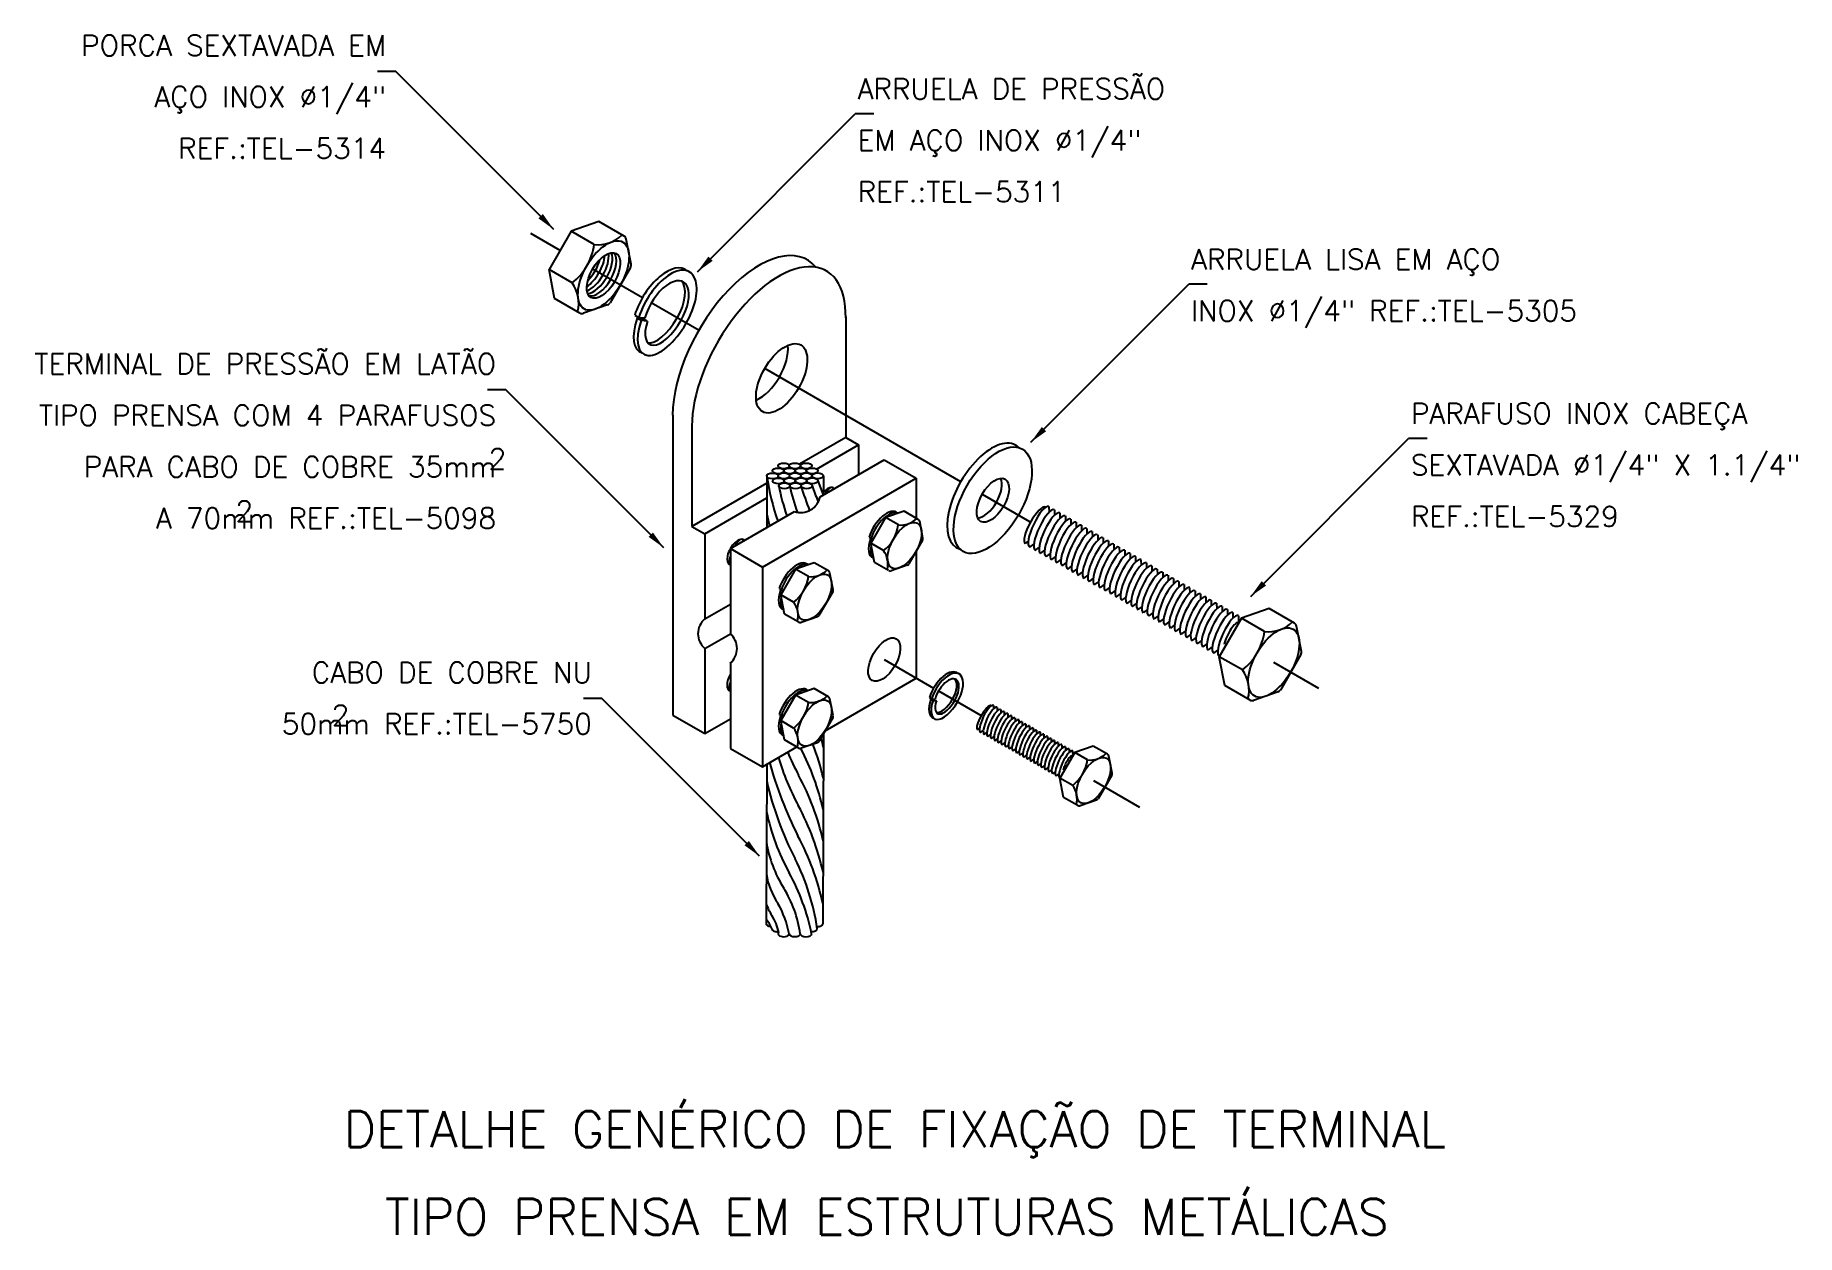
# Model space of a CAD drawing. Header units: millimetres. Extents: x -5285.4 to -5268.2, y -4680 to -4668.3.
import ezdxf
from ezdxf.enums import TextEntityAlignment as Align

# ---------------------------------------------------------------- set-up
doc = ezdxf.new("R2010")
doc.units = ezdxf.units.MM
doc.header["$LTSCALE"] = 10
doc.linetypes.add('DASHDOT2', pattern=[0.5, 0.25, -0.125, 0, -0.125])
doc.layers.add('Termotécnica', color=7, linetype='Continuous')
doc.styles.add('r140', font='romans.shx')
doc.styles.add('r80', font='romans.shx')

msp = doc.modelspace()

# ---------------------------------------------------------------- linework, layer by layer
at = {"layer": 'Termotécnica', "color": 2}
for p, q in [((-5281.843, -4668.693), (-5282.023, -4668.693)), ((-5280.307, -4670.229), (-5281.843, -4668.693)), ((-5278.909, -4670.64), (-5277.374, -4669.104)), ((-5277.193, -4669.104), (-5277.374, -4669.104)), ((-5280.137, -4670.246), (-5280.353, -4670.62)), ((-5279.867, -4670.152), (-5280.137, -4670.246)), ((-5279.913, -4670.375), (-5280.137, -4670.246)), ((-5279.622, -4670.293), (-5279.867, -4670.152)), ((-5279.554, -4670.568), (-5279.602, -4670.323)), ((-5280.128, -4670.749), (-5280.353, -4670.62)), ((-5280.299, -4670.9), (-5280.353, -4670.62)), ((-5279.559, -4670.598), (-5279.759, -4670.944)), ((-5275.665, -4672.298), (-5274.13, -4670.762)), ((-5273.95, -4670.762), (-5274.13, -4670.762)), ((-5280.054, -4671.042), (-5280.299, -4670.9)), ((-5279.783, -4670.963), (-5280.019, -4671.045)), ((-5279.519, -4671.062), (-5279.481, -4671.084)), ((-5279.496, -4671.091), (-5279.457, -4671.113)), ((-5279.496, -4671.091), (-5279.435, -4671.097)), ((-5279.481, -4671.084), (-5279.419, -4671.09)), ((-5279.457, -4671.113), (-5279.397, -4671.119)), ((-5279.435, -4671.097), (-5279.397, -4671.119)), ((-5280.772, -4671.79), (-5280.952, -4671.79)), ((-5279.236, -4673.326), (-5280.772, -4671.79)), ((-5273.527, -4673.798), (-5271.991, -4672.263)), ((-5271.811, -4672.263), (-5271.991, -4672.263)), ((-5278.234, -4672.627), (-5278.234, -4673.128)), ((-5277.684, -4672.626), (-5277.684, -4672.81)), ((-5277.59, -4672.741), (-5277.59, -4672.756)), ((-5277.079, -4673.031), (-5277.223, -4673.281)), ((-5276.899, -4672.969), (-5277.079, -4673.031)), ((-5276.954, -4673.103), (-5277.079, -4673.031)), ((-5276.761, -4673.049), (-5276.899, -4672.969)), ((-5275.489, -4672.925), (-5275.488, -4672.978)), ((-5275.435, -4672.956), (-5275.435, -4673.009)), ((-5275.383, -4672.986), (-5275.382, -4673.039)), ((-5275.33, -4673.016), (-5275.33, -4673.07)), ((-5276.716, -4673.232), (-5276.747, -4673.068)), ((-5275.278, -4673.046), (-5275.277, -4673.1)), ((-5275.225, -4673.076), (-5275.225, -4673.13)), ((-5275.172, -4673.107), (-5275.172, -4673.161)), ((-5275.12, -4673.138), (-5275.12, -4673.191)), ((-5275.068, -4673.168), (-5275.067, -4673.221)), ((-5275.015, -4673.198), (-5275.015, -4673.251)), ((-5278.5, -4673.251), (-5278.5, -4673.247)), ((-5278.465, -4673.261), (-5278.465, -4673.244)), ((-5277.187, -4673.468), (-5277.223, -4673.281)), ((-5277.098, -4673.353), (-5277.223, -4673.281)), ((-5276.719, -4673.252), (-5276.852, -4673.482)), ((-5275.719, -4673.283), (-5275.69, -4673.26)), ((-5275.677, -4673.32), (-5275.638, -4673.291)), ((-5275.619, -4673.348), (-5275.581, -4673.319)), ((-5275.567, -4673.379), (-5275.528, -4673.349)), ((-5275.514, -4673.41), (-5275.475, -4673.38)), ((-5274.962, -4673.229), (-5274.962, -4673.282)), ((-5274.91, -4673.259), (-5274.909, -4673.312)), ((-5274.857, -4673.289), (-5274.857, -4673.343)), ((-5274.805, -4673.319), (-5274.804, -4673.373)), ((-5274.752, -4673.349), (-5274.752, -4673.403)), ((-5274.7, -4673.38), (-5274.699, -4673.434)), ((-5278.599, -4673.459), (-5278.614, -4673.47)), ((-5277.954, -4673.534), (-5278.098, -4673.783)), ((-5277.774, -4673.471), (-5277.954, -4673.534)), ((-5277.829, -4673.606), (-5277.954, -4673.534)), ((-5277.635, -4673.551), (-5277.774, -4673.471)), ((-5277.049, -4673.547), (-5277.187, -4673.468)), ((-5276.868, -4673.495), (-5277.025, -4673.55)), ((-5275.462, -4673.44), (-5275.423, -4673.41)), ((-5275.409, -4673.469), (-5275.371, -4673.44)), ((-5275.356, -4673.499), (-5275.319, -4673.47)), ((-5275.307, -4673.532), (-5275.27, -4673.504)), ((-5275.256, -4673.563), (-5275.217, -4673.533)), ((-5274.647, -4673.41), (-5274.647, -4673.464)), ((-5274.594, -4673.442), (-5274.593, -4673.495)), ((-5274.541, -4673.472), (-5274.541, -4673.525)), ((-5274.488, -4673.502), (-5274.488, -4673.555)), ((-5274.436, -4673.533), (-5274.435, -4673.586)), ((-5277.59, -4673.734), (-5277.621, -4673.571)), ((-5275.203, -4673.593), (-5275.165, -4673.564)), ((-5275.146, -4673.621), (-5275.108, -4673.592)), ((-5275.094, -4673.652), (-5275.055, -4673.622)), ((-5275.042, -4673.683), (-5275.002, -4673.653)), ((-5274.989, -4673.713), (-5274.95, -4673.683)), ((-5274.936, -4673.742), (-5274.898, -4673.713)), ((-5274.383, -4673.563), (-5274.383, -4673.616)), ((-5274.331, -4673.593), (-5274.33, -4673.647)), ((-5274.278, -4673.623), (-5274.278, -4673.677)), ((-5274.226, -4673.653), (-5274.225, -4673.707)), ((-5274.173, -4673.684), (-5274.173, -4673.738)), ((-5274.121, -4673.714), (-5274.12, -4673.768)), ((-5278.062, -4673.97), (-5278.098, -4673.783)), ((-5277.973, -4673.855), (-5278.098, -4673.783)), ((-5277.593, -4673.754), (-5277.727, -4673.985)), ((-5274.884, -4673.772), (-5274.846, -4673.743)), ((-5274.831, -4673.802), (-5274.793, -4673.773)), ((-5274.78, -4673.836), (-5274.743, -4673.808)), ((-5274.729, -4673.867), (-5274.691, -4673.837)), ((-5274.677, -4673.897), (-5274.638, -4673.868)), ((-5274.62, -4673.925), (-5274.581, -4673.896)), ((-5274.068, -4673.744), (-5274.068, -4673.798)), ((-5274.015, -4673.774), (-5274.015, -4673.829)), ((-5273.963, -4673.805), (-5273.962, -4673.859)), ((-5273.91, -4673.835), (-5273.91, -4673.889)), ((-5273.858, -4673.865), (-5273.857, -4673.92)), ((-5273.805, -4673.896), (-5273.805, -4673.95)), ((-5277.923, -4674.05), (-5278.062, -4673.97)), ((-5277.742, -4673.998), (-5277.899, -4674.052)), ((-5274.567, -4673.956), (-5274.529, -4673.926)), ((-5274.515, -4673.987), (-5274.476, -4673.957)), ((-5274.463, -4674.017), (-5274.423, -4673.987)), ((-5274.41, -4674.046), (-5274.372, -4674.017)), ((-5274.357, -4674.076), (-5274.319, -4674.047)), ((-5273.616, -4674.011), (-5273.832, -4674.385)), ((-5273.753, -4673.925), (-5273.752, -4673.98)), ((-5273.7, -4673.956), (-5273.7, -4674.011)), ((-5273.647, -4673.986), (-5273.647, -4674.056)), ((-5273.346, -4673.917), (-5273.616, -4674.011)), ((-5273.391, -4674.14), (-5273.616, -4674.011)), ((-5273.101, -4674.058), (-5273.346, -4673.917)), ((-5274.305, -4674.106), (-5274.267, -4674.077)), ((-5274.252, -4674.137), (-5274.214, -4674.108)), ((-5274.199, -4674.167), (-5274.162, -4674.138)), ((-5274.147, -4674.197), (-5274.109, -4674.168)), ((-5274.094, -4674.228), (-5274.056, -4674.199)), ((-5274.042, -4674.258), (-5274.004, -4674.229)), ((-5273.033, -4674.333), (-5273.081, -4674.088)), ((-5273.99, -4674.289), (-5273.951, -4674.26)), ((-5273.937, -4674.319), (-5273.898, -4674.29)), ((-5273.884, -4674.35), (-5273.846, -4674.32)), ((-5273.832, -4674.38), (-5273.827, -4674.377)), ((-5273.607, -4674.514), (-5273.832, -4674.385)), ((-5273.778, -4674.665), (-5273.832, -4674.385)), ((-5273.038, -4674.363), (-5273.238, -4674.709)), ((-5278.599, -4674.683), (-5278.614, -4674.694)), ((-5277.774, -4674.695), (-5277.954, -4674.758)), ((-5277.635, -4674.775), (-5277.774, -4674.695)), ((-5273.533, -4674.807), (-5273.778, -4674.665)), ((-5273.261, -4674.728), (-5273.498, -4674.81)), ((-5279.839, -4674.791), (-5280.019, -4674.791)), ((-5278.304, -4676.326), (-5279.839, -4674.791)), ((-5277.954, -4674.758), (-5278.098, -4675.007)), ((-5277.829, -4674.83), (-5277.954, -4674.758)), ((-5277.59, -4674.958), (-5277.621, -4674.795)), ((-5276.651, -4674.782), (-5276.63, -4674.794)), ((-5276.639, -4674.798), (-5276.606, -4674.801)), ((-5276.639, -4674.798), (-5276.617, -4674.81)), ((-5276.63, -4674.794), (-5276.597, -4674.797)), ((-5276.617, -4674.81), (-5276.585, -4674.813)), ((-5276.606, -4674.801), (-5276.585, -4674.813)), ((-5276.03, -4674.858), (-5276.029, -4674.893)), ((-5275.994, -4674.878), (-5275.994, -4674.913)), ((-5275.959, -4674.898), (-5275.959, -4674.933)), ((-5275.924, -4674.919), (-5275.924, -4674.954)), ((-5277.973, -4675.079), (-5278.098, -4675.007)), ((-5278.062, -4675.194), (-5278.098, -4675.007)), ((-5277.593, -4674.978), (-5277.727, -4675.209)), ((-5276.183, -4675.097), (-5276.164, -4675.081)), ((-5275.889, -4674.939), (-5275.889, -4674.974)), ((-5275.854, -4674.959), (-5275.854, -4674.994)), ((-5275.819, -4674.979), (-5275.819, -4675.014)), ((-5275.784, -4674.999), (-5275.784, -4675.035)), ((-5275.749, -4675.019), (-5275.749, -4675.055)), ((-5275.714, -4675.04), (-5275.714, -4675.075)), ((-5275.679, -4675.059), (-5275.679, -4675.095)), ((-5275.644, -4675.08), (-5275.644, -4675.116)), ((-5277.923, -4675.274), (-5278.062, -4675.194)), ((-5277.742, -4675.222), (-5277.899, -4675.276)), ((-5277.682, -4675.132), (-5277.69, -4676.982)), ((-5276.155, -4675.122), (-5276.129, -4675.102)), ((-5276.119, -4675.141), (-5276.094, -4675.122)), ((-5276.085, -4675.161), (-5276.059, -4675.142)), ((-5276.049, -4675.181), (-5276.024, -4675.162)), ((-5276.014, -4675.202), (-5275.989, -4675.182)), ((-5275.98, -4675.222), (-5275.954, -4675.202)), ((-5275.945, -4675.242), (-5275.919, -4675.223)), ((-5275.907, -4675.261), (-5275.881, -4675.241)), ((-5275.872, -4675.281), (-5275.846, -4675.262)), ((-5275.609, -4675.1), (-5275.609, -4675.136)), ((-5275.574, -4675.12), (-5275.574, -4675.156)), ((-5275.539, -4675.14), (-5275.539, -4675.176)), ((-5275.504, -4675.16), (-5275.504, -4675.196)), ((-5275.469, -4675.18), (-5275.469, -4675.217)), ((-5275.434, -4675.201), (-5275.434, -4675.237)), ((-5275.399, -4675.221), (-5275.399, -4675.257)), ((-5275.364, -4675.241), (-5275.363, -4675.277)), ((-5275.329, -4675.261), (-5275.328, -4675.298)), ((-5275.059, -4675.254), (-5275.239, -4675.317)), ((-5274.921, -4675.334), (-5275.059, -4675.254)), ((-5278.234, -4675.432), (-5278.241, -4676.983)), ((-5275.837, -4675.302), (-5275.811, -4675.282)), ((-5275.802, -4675.322), (-5275.776, -4675.302)), ((-5275.767, -4675.341), (-5275.742, -4675.322)), ((-5275.732, -4675.361), (-5275.707, -4675.342)), ((-5275.697, -4675.382), (-5275.671, -4675.362)), ((-5275.662, -4675.402), (-5275.636, -4675.383)), ((-5275.627, -4675.422), (-5275.601, -4675.403)), ((-5275.592, -4675.442), (-5275.566, -4675.423)), ((-5275.239, -4675.317), (-5275.383, -4675.566)), ((-5275.294, -4675.281), (-5275.293, -4675.318)), ((-5275.259, -4675.302), (-5275.258, -4675.348)), ((-5275.114, -4675.389), (-5275.239, -4675.317)), ((-5274.876, -4675.517), (-5274.907, -4675.354)), ((-5275.557, -4675.463), (-5275.531, -4675.443)), ((-5275.521, -4675.483), (-5275.496, -4675.464)), ((-5275.487, -4675.504), (-5275.461, -4675.484)), ((-5275.452, -4675.524), (-5275.426, -4675.504)), ((-5275.417, -4675.544), (-5275.391, -4675.524)), ((-5275.347, -4675.753), (-5275.383, -4675.566)), ((-5275.258, -4675.638), (-5275.383, -4675.566)), ((-5274.879, -4675.537), (-5275.012, -4675.768)), ((-5275.209, -4675.833), (-5275.347, -4675.753)), ((-5275.028, -4675.781), (-5275.185, -4675.835))]:
    msp.add_line(p, q, dxfattribs=at)
at = {"layer": 'Termotécnica', "color": 1, "linetype": 'DASHDOT2'}
for p, q in [((-5280.245, -4670.433), (-5280.53, -4670.268)), ((-5279.444, -4670.895), (-5279.928, -4670.616)), ((-5278.893, -4671.213), (-5279.359, -4670.944)), ((-5276.348, -4672.683), (-5278.254, -4671.583)), ((-5275.674, -4673.072), (-5276.135, -4672.806)), ((-5277.092, -4674.413), (-5276.611, -4674.691)), ((-5272.863, -4674.695), (-5273.302, -4674.442)), ((-5276.564, -4674.718), (-5276.149, -4674.958)), ((-5275.055, -4675.589), (-5274.608, -4675.848))]:
    msp.add_line(p, q, dxfattribs=at)
at = {"layer": 'Termotécnica', "color": 3}
for p, q in [((-5277.467, -4671.078), (-5277.467, -4672.253)), ((-5279.15, -4672.034), (-5279.15, -4674.953)), ((-5278.963, -4672.142), (-5278.963, -4673.117)), ((-5277.467, -4672.253), (-5277.916, -4672.513)), ((-5277.75, -4672.56), (-5277.342, -4672.325)), ((-5277.467, -4672.253), (-5277.342, -4672.325)), ((-5277.342, -4672.325), (-5277.342, -4672.613)), ((-5277.716, -4672.829), (-5277.092, -4672.469)), ((-5277.092, -4672.469), (-5276.781, -4672.649)), ((-5278.234, -4672.696), (-5278.963, -4673.117)), ((-5278.277, -4673.513), (-5276.781, -4672.649)), ((-5276.781, -4672.649), (-5276.781, -4673.037)), ((-5278.838, -4673.189), (-5278.234, -4672.84)), ((-5278.589, -4673.333), (-5277.965, -4672.973)), ((-5278.963, -4673.117), (-5278.838, -4673.189)), ((-5278.838, -4673.189), (-5278.838, -4674.017)), ((-5278.589, -4673.333), (-5278.589, -4674.161)), ((-5278.589, -4673.333), (-5278.277, -4673.513)), ((-5276.781, -4673.356), (-5276.781, -4674.593)), ((-5278.277, -4673.513), (-5278.277, -4675.457)), ((-5278.838, -4674.017), (-5278.589, -4673.873)), ((-5278.838, -4674.305), (-5278.589, -4674.161)), ((-5278.838, -4674.305), (-5278.838, -4675.133)), ((-5278.589, -4674.449), (-5278.589, -4675.277)), ((-5277.668, -4675.105), (-5276.781, -4674.593)), ((-5279.15, -4674.953), (-5278.838, -4675.133)), ((-5278.838, -4675.133), (-5278.589, -4674.989)), ((-5278.277, -4675.457), (-5277.942, -4675.263)), ((-5278.589, -4675.277), (-5278.277, -4675.457))]:
    msp.add_line(p, q, dxfattribs=at)
at = {"layer": 'Termotécnica', "color": 1}
for p, q in [((-5277.737, -4672.674), (-5277.687, -4672.812)), ((-5277.239, -4673.221), (-5277.218, -4673.233)), ((-5277.226, -4673.237), (-5277.199, -4673.239)), ((-5277.226, -4673.237), (-5277.205, -4673.249)), ((-5277.218, -4673.233), (-5277.197, -4673.235)), ((-5278.114, -4673.723), (-5278.093, -4673.735)), ((-5278.101, -4673.739), (-5278.074, -4673.742)), ((-5278.101, -4673.739), (-5278.08, -4673.751)), ((-5278.093, -4673.735), (-5278.071, -4673.737)), ((-5278.114, -4674.947), (-5278.093, -4674.959)), ((-5278.101, -4674.963), (-5278.08, -4674.975)), ((-5278.101, -4674.963), (-5278.074, -4674.966)), ((-5278.093, -4674.959), (-5278.071, -4674.961))]:
    msp.add_line(p, q, dxfattribs=at)
at = {"layer": 'Termotécnica', "color": 2}
for centre, radius, start, end in [((-5279.877, -4670.043), 0.335, 263.8935, 314.4182), ((-5279.644, -4670.331), 0.0432, 10.8835, 60), ((-5280.483, -4670.295), 0.576, 307.9752, 352.0031), ((-5279.597, -4670.576), 0.0432, 330, 10.8835), ((-5280.398, -4670.946), 0.334, 345.499, 36.1892), ((-5279.797, -4670.922), 0.0432, 289.1154, 330), ((-5280.033, -4671.004), 0.0432, 240, 289.1154), ((-5277.335, -4673.05), 0.384, 307.9752, 352.0031), ((-5276.931, -4672.881), 0.223, 263.8935, 314.4182), ((-5276.775, -4673.074), 0.0288, 10.8835, 60), ((-5277.278, -4673.484), 0.222, 345.499, 36.1892), ((-5276.744, -4673.237), 0.0288, 330, 10.8835), ((-5277.805, -4673.384), 0.223, 263.8935, 314.4182), ((-5277.65, -4673.576), 0.0288, 10.8835, 60), ((-5277.034, -4673.523), 0.0288, 240, 289.1154), ((-5276.877, -4673.468), 0.0288, 289.1154, 330), ((-5278.209, -4673.552), 0.384, 307.9752, 352.0031), ((-5278.152, -4673.986), 0.222, 345.499, 36.1892), ((-5277.618, -4673.74), 0.0288, 330, 10.8835), ((-5277.909, -4674.025), 0.0288, 240, 289.1154), ((-5277.751, -4673.97), 0.0288, 289.1154, 330), ((-5273.356, -4673.808), 0.335, 263.8935, 314.4182), ((-5273.123, -4674.096), 0.0432, 10.8835, 60), ((-5273.962, -4674.06), 0.576, 307.9752, 352.0031), ((-5273.076, -4674.341), 0.0432, 330, 10.8835), ((-5273.877, -4674.711), 0.334, 345.499, 36.1892), ((-5273.276, -4674.687), 0.0432, 289.1154, 330), ((-5278.209, -4674.776), 0.384, 307.9752, 352.0031), ((-5277.805, -4674.608), 0.223, 263.8935, 314.4182), ((-5277.65, -4674.8), 0.0288, 10.8835, 60), ((-5273.512, -4674.769), 0.0432, 240, 289.1154), ((-5278.152, -4675.21), 0.222, 345.499, 36.1892), ((-5277.618, -4674.964), 0.0288, 330, 10.8835), ((-5277.751, -4675.194), 0.0288, 289.1154, 330), ((-5277.909, -4675.249), 0.0288, 240, 289.1154), ((-5275.495, -4675.335), 0.384, 307.9752, 352.0031), ((-5275.091, -4675.167), 0.223, 263.8935, 314.4182), ((-5274.935, -4675.359), 0.0288, 10.8835, 60), ((-5274.904, -4675.523), 0.0288, 330, 10.8835), ((-5275.438, -4675.769), 0.222, 345.499, 36.1892), ((-5275.037, -4675.753), 0.0288, 289.1154, 330), ((-5275.195, -4675.808), 0.0288, 240, 289.1154)]:
    msp.add_arc(centre, radius, start, end, dxfattribs=at)
at = {"layer": 'Termotécnica', "color": 1}
for centre, radius, start, end in [((-5275.709, -4672.25), 2.553, 188.4803, 198.6544), ((-5276.149, -4672.345), 2.005, 190.883, 199.5416), ((-5276.443, -4672.407), 1.599, 191.4044, 201.0303), ((-5275.193, -4671.907), 2.829, 196.7715, 201.9177), ((-5276.519, -4672.344), 1.327, 196.6069, 203.3931), ((-5275.741, -4672.475), 2.548, 191.8283, 194.5029), ((-5278.738, -4673.266), 1.076, 20.9862, 21.5135), ((-5273.432, -4674.348), 0.363, 126.2736, 126.3174), ((-5273.432, -4674.348), 0.363, 126.2736, 126.3174), ((-5280.165, -4676.148), 2.548, 13.1563, 20.9633), ((-5280.162, -4675.852), 2.548, 13.3365, 15.4461), ((-5274.341, -4674.336), 4.014, 195.5045, 206.5502), ((-5275.659, -4674.622), 2.572, 196.8272, 208.0944), ((-5275.656, -4674.326), 2.572, 202.5999, 208.0944), ((-5280.168, -4676.444), 2.548, 12.9736, 27.2651), ((-5275.146, -4674.898), 3.166, 192.6958, 207.3042), ((-5280.171, -4676.74), 2.548, 12.7885, 28.1717), ((-5276.202, -4675.478), 2.076, 191.4359, 209.0739), ((-5280.174, -4677.036), 2.548, 12.6007, 28.1717), ((-5277.081, -4676.01), 1.17, 188.6897, 212.2807), ((-5280.177, -4677.333), 2.548, 12.4102, 28.1717), ((-5279.962, -4677.36), 2.243, 8.435, 26.7642), ((-5277.581, -4676.404), 0.664, 188.0378, 214.9512), ((-5279.037, -4677.241), 1.14, 8.1044, 32.1084), ((-5279.885, -4677.515), 2.132, 11.7772, 28.8439), ((-5277.693, -4676.597), 0.58, 199.4967, 211.6379), ((-5278.953, -4677.256), 0.952, 10.6471, 29.6734), ((-5278.583, -4677.2), 0.432, 22.3713, 37.4842), ((-5278.545, -4677.146), 0.434, 10.5057, 34.3774)]:
    msp.add_arc(centre, radius, start, end, dxfattribs=at)
at = {"layer": 'Termotécnica', "color": 3}
for centre, start, end in [((-5277.903, -4672.793), 250.8934, 349.1066), ((-5278.714, -4674.161), 130.8934, 229.1066), ((-5278.714, -4674.305), 310.8934, 49.1066)]:
    msp.add_arc(centre, 0.19, start, end, dxfattribs=at)
at = {"layer": 'Termotécnica', "color": 2}
for centre, major_axis, ratio in [((-5279.823, -4670.677), (0.188, 0.325), 0.500279), ((-5279.823, -4670.677), (0.123, 0.213), 0.500279), ((-5276.036, -4672.863), (0.288, 0.498), 0.500279), ((-5278.07, -4672.529), (0.0553, 0), 0.509483), ((-5277.961, -4672.529), (0.0553, 0), 0.509483), ((-5277.851, -4672.529), (0.0553, 0), 0.509483), ((-5278.179, -4672.627), (0.0553, 0), 0.509483), ((-5278.124, -4672.578), (0.0553, 0), 0.509483), ((-5278.122, -4672.675), (0.0553, 0), 0.509483), ((-5278.069, -4672.626), (0.0553, 0), 0.509483), ((-5278.063, -4672.723), (0.0553, 0), 0.509483), ((-5278.013, -4672.578), (0.0553, 0), 0.509483), ((-5278.012, -4672.674), (0.0553, 0), 0.509483), ((-5277.959, -4672.626), (0.0553, 0), 0.509483), ((-5277.955, -4672.723), (0.0553, 0), 0.509483), ((-5277.904, -4672.578), (0.0553, 0), 0.509483), ((-5277.901, -4672.674), (0.0553, 0), 0.509483), ((-5277.849, -4672.626), (0.0553, 0), 0.509483), ((-5277.846, -4672.723), (0.0553, 0), 0.509483), ((-5277.793, -4672.578), (0.0553, 0), 0.509483), ((-5277.792, -4672.674), (0.0553, 0), 0.509483), ((-5277.739, -4672.626), (0.0553, 0), 0.509483), ((-5276.035, -4672.863), (0.119, 0.206), 0.500066), ((-5276.894, -4673.304), (0.125, 0.217), 0.500279), ((-5277.769, -4673.806), (0.125, 0.217), 0.500279), ((-5273.302, -4674.442), (0.188, 0.325), 0.500279), ((-5277.769, -4675.03), (0.125, 0.217), 0.500279), ((-5275.055, -4675.589), (0.125, 0.217), 0.500279)]:
    msp.add_ellipse(centre, major_axis=major_axis, ratio=ratio, dxfattribs=at)
at = {"layer": 'Termotécnica', "color": 1}
for centre, major_axis, ratio, start_param, end_param in [((-5279.935, -4670.612), (0.123, 0.213), 0.500279, 3.701884, 5.72462), ((-5279.898, -4670.633), (0.123, 0.213), 0.500279, 3.504465, 5.918396), ((-5279.86, -4670.655), (0.123, 0.213), 0.500279, 3.310458, 6.098275), ((-5279.973, -4670.59), (0.123, 0.213), 0.500279, 3.916435, 5.497893), ((-5280.01, -4670.569), (0.123, 0.213), 0.500279, 4.213803, 5.208923), ((-5277.654, -4672.865), (0.062, 0.132), 0.279135, 0.459023, 1.181012), ((-5277.094, -4673.191), (0.122, 0.211), 0.499695, 6.179029, 8.271564), ((-5277.073, -4673.203), (0.122, 0.211), 0.499695, 0.065459, 1.988441), ((-5275.62, -4673.106), (0.099, 0.177), 0.281547, 0, 3.124318), ((-5275.583, -4673.123), (0.093, 0.198), 0.281547, 0, 3.124318), ((-5275.528, -4673.153), (0.093, 0.198), 0.281547, 0, 3.124318), ((-5275.477, -4673.184), (0.093, 0.198), 0.281547, 0, 3.124318), ((-5275.424, -4673.214), (0.093, 0.198), 0.281547, 0, 3.124318), ((-5275.37, -4673.244), (0.093, 0.198), 0.281547, 0, 3.124318), ((-5275.318, -4673.274), (0.093, 0.198), 0.281547, 0, 3.124318), ((-5275.265, -4673.304), (0.093, 0.198), 0.281547, 0, 3.124318), ((-5275.213, -4673.335), (0.093, 0.198), 0.281547, 0, 3.124318), ((-5275.162, -4673.366), (0.093, 0.198), 0.281547, 0, 3.124318), ((-5275.109, -4673.396), (0.093, 0.198), 0.281547, 0, 3.124318), ((-5278.528, -4673.367), (0.062, 0.132), 0.279135, 0.525736, 1.210837), ((-5277.085, -4673.196), (0.127, 0.22), 0.440757, 2.002135, 3.259858), ((-5277.064, -4673.208), (0.127, 0.22), 0.440757, 2.248719, 3.09752), ((-5275.055, -4673.426), (0.093, 0.198), 0.281547, 0, 3.124318), ((-5275.004, -4673.457), (0.093, 0.198), 0.281547, 0, 3.124318), ((-5274.952, -4673.487), (0.093, 0.198), 0.281547, 0, 3.124318), ((-5274.898, -4673.517), (0.093, 0.198), 0.281547, 0, 3.124318), ((-5274.845, -4673.547), (0.093, 0.198), 0.281547, 0, 3.124318), ((-5274.792, -4673.577), (0.093, 0.198), 0.281547, 0, 3.124318), ((-5278.528, -4673.367), (0.062, 0.132), 0.279135, 2.045398, 2.877731), ((-5277.968, -4673.693), (0.122, 0.211), 0.499695, 6.179029, 8.271564), ((-5277.947, -4673.705), (0.122, 0.211), 0.499695, 0.065459, 1.988441), ((-5274.738, -4673.607), (0.093, 0.198), 0.281547, 0, 3.124318), ((-5274.686, -4673.639), (0.093, 0.198), 0.281547, 0, 3.124318), ((-5274.635, -4673.67), (0.093, 0.198), 0.281547, 0, 3.124318), ((-5274.583, -4673.7), (0.093, 0.198), 0.281547, 0, 3.124318), ((-5274.529, -4673.73), (0.093, 0.198), 0.281547, 0, 3.124318), ((-5274.478, -4673.761), (0.093, 0.198), 0.281547, 0, 3.124318), ((-5274.425, -4673.791), (0.093, 0.198), 0.281547, 0, 3.124318), ((-5274.371, -4673.821), (0.093, 0.198), 0.281547, 0, 3.124318), ((-5274.319, -4673.851), (0.093, 0.198), 0.281547, 0, 3.124318), ((-5274.266, -4673.881), (0.093, 0.198), 0.281547, 0, 3.124318), ((-5274.212, -4673.911), (0.093, 0.198), 0.281547, 0, 3.124318), ((-5277.96, -4673.698), (0.127, 0.22), 0.440757, 2.002135, 3.259858), ((-5277.939, -4673.71), (0.127, 0.22), 0.440757, 2.248719, 3.09752), ((-5274.161, -4673.941), (0.093, 0.198), 0.281547, 0, 3.124318), ((-5274.108, -4673.972), (0.093, 0.198), 0.281547, 0, 3.124318), ((-5274.054, -4674.001), (0.093, 0.198), 0.281547, 0, 3.124318), ((-5274.003, -4674.032), (0.093, 0.198), 0.281547, 0, 3.124318), ((-5273.951, -4674.063), (0.093, 0.198), 0.281547, 0, 3.124318), ((-5273.897, -4674.092), (0.093, 0.198), 0.281547, 0, 3.124318), ((-5273.846, -4674.123), (0.093, 0.198), 0.281547, 0, 3.124318), ((-5273.793, -4674.153), (0.093, 0.198), 0.281547, 0, 3.124318), ((-5273.739, -4674.183), (0.093, 0.198), 0.281547, 0, 3.124318), ((-5273.714, -4674.198), (0.067, 0.142), 0.279135, 6.276933, 8.488321), ((-5278.528, -4674.591), (0.062, 0.132), 0.279135, 2.045851, 2.878143), ((-5277.968, -4674.917), (0.122, 0.211), 0.499695, 6.179029, 8.271564), ((-5277.947, -4674.929), (0.122, 0.211), 0.499695, 0.065459, 1.988441), ((-5276.117, -4674.979), (0.066, 0.118), 0.281547, 0, 3.124318), ((-5276.092, -4674.99), (0.062, 0.132), 0.281547, 0, 3.124318), ((-5276.056, -4675.009), (0.062, 0.132), 0.281547, 0, 3.124318), ((-5276.022, -4675.03), (0.062, 0.132), 0.281547, 0, 3.124318), ((-5275.986, -4675.05), (0.062, 0.132), 0.281547, 0, 3.124318), ((-5277.96, -4674.922), (0.127, 0.22), 0.440757, 2.002135, 3.259858), ((-5277.939, -4674.934), (0.127, 0.22), 0.440757, 2.248719, 3.09752), ((-5275.951, -4675.07), (0.062, 0.132), 0.281547, 0, 3.124318), ((-5275.917, -4675.091), (0.062, 0.132), 0.281547, 0, 3.124318), ((-5275.882, -4675.111), (0.062, 0.132), 0.281547, 0, 3.124318), ((-5275.846, -4675.13), (0.062, 0.132), 0.281547, 0, 3.124318), ((-5275.812, -4675.151), (0.062, 0.132), 0.281547, 0, 3.124318), ((-5275.777, -4675.172), (0.062, 0.132), 0.281547, 0, 3.124318), ((-5275.741, -4675.191), (0.062, 0.132), 0.281547, 0, 3.124318), ((-5275.706, -4675.211), (0.062, 0.132), 0.281547, 0, 3.124318), ((-5275.671, -4675.232), (0.062, 0.132), 0.281547, 0, 3.124318), ((-5275.635, -4675.251), (0.062, 0.132), 0.281547, 0, 3.124318), ((-5275.601, -4675.272), (0.062, 0.132), 0.281547, 0, 3.124318), ((-5275.566, -4675.292), (0.062, 0.132), 0.281547, 0, 3.124318), ((-5275.53, -4675.312), (0.062, 0.132), 0.281547, 0, 3.124318), ((-5275.496, -4675.332), (0.062, 0.132), 0.281547, 0, 3.124318), ((-5275.461, -4675.353), (0.062, 0.132), 0.281547, 0, 3.124318), ((-5275.425, -4675.372), (0.062, 0.132), 0.281547, 0, 3.124318), ((-5275.391, -4675.393), (0.062, 0.132), 0.281547, 0, 3.124318), ((-5275.356, -4675.413), (0.062, 0.132), 0.281547, 0, 3.124318), ((-5275.32, -4675.433), (0.062, 0.132), 0.281547, 0, 3.124318), ((-5275.303, -4675.443), (0.0445, 0.0946), 0.279135, 6.276933, 8.488321)]:
    msp.add_ellipse(centre, major_axis=major_axis, ratio=ratio, start_param=start_param, end_param=end_param, dxfattribs=at)
at = {"layer": 'Termotécnica', "color": 3}
for centre, major_axis, start_param, end_param in [((-5278.402, -4671.497), (0.561, 0.972), 6.09467, 8.698676), ((-5278.215, -4671.605), (0.561, 0.972), 5.531396, 8.698676), ((-5278.277, -4671.569), (0.187, 0.324), 3.742763, 5.678661), ((-5277.654, -4672.865), (0.07, 0.122), 6.170786, 7.460491), ((-5278.527, -4673.369), (0.07, 0.121), 6.164423, 9.543842), ((-5278.527, -4674.593), (-0.07, -0.122), 4.712405, 6.401229)]:
    msp.add_ellipse(centre, major_axis=major_axis, ratio=0.509483, start_param=start_param, end_param=end_param, dxfattribs=at)
at = {"layer": 'Termotécnica', "color": 2}
for centre, major_axis, ratio, start_param, end_param in [((-5279.251, -4671.007), (0.224, 0.388), 0.499695, 6.179029, 8.271564), ((-5279.212, -4671.029), (0.224, 0.388), 0.499695, 4.712389, 8.271556), ((-5279.213, -4671.029), (0.168, 0.29), 0.499999, 4.712389, 8.337575), ((-5279.251, -4671.007), (0.168, 0.29), 0.499999, 4.712389, 6.152357), ((-5279.236, -4671.015), (0.234, 0.405), 0.440757, 2.002135, 3.259858), ((-5279.197, -4671.038), (0.234, 0.405), 0.440757, 2.001855, 4.712389), ((-5279.197, -4671.038), (0.178, 0.309), 0.420785, 2.069209, 4.712389), ((-5279.236, -4671.015), (0.178, 0.309), 0.420785, 3.285745, 4.712389), ((-5276.099, -4672.827), (0.288, 0.498), 0.500279, 6.158562, 9.55174), ((-5276.104, -4672.823), (0.119, 0.206), 0.500066, 3.48811, 5.938796), ((-5276.506, -4674.752), (0.122, 0.211), 0.499695, 6.179029, 8.271564), ((-5276.485, -4674.764), (0.122, 0.211), 0.499695, 4.712389, 8.271556), ((-5276.485, -4674.764), (0.091, 0.158), 0.499999, 4.712389, 8.337575), ((-5276.506, -4674.752), (0.091, 0.158), 0.499999, 4.712389, 6.152357), ((-5276.497, -4674.757), (0.127, 0.22), 0.440757, 2.002135, 3.259858), ((-5276.476, -4674.769), (0.127, 0.22), 0.440757, 2.001855, 4.712389), ((-5276.476, -4674.769), (0.097, 0.168), 0.420785, 2.069209, 4.712389), ((-5276.497, -4674.756), (0.097, 0.168), 0.420785, 3.285745, 4.712389), ((-5278.185, -4676.983), (0.0553, 0), 0.509483, 3.141593, 4.494178), ((-5278.128, -4677.032), (0.0553, 0), 0.509483, 3.262738, 4.839163), ((-5278.071, -4677.08), (0.0538, 0.0001), 0.525888, 2.655075, 6.283185), ((-5277.962, -4677.08), (0.0545, -0.0002), 0.512264, 3.141593, 6.283185), ((-5277.853, -4677.08), (0.0553, 0), 0.509483, 3.141593, 6.283185), ((-5277.798, -4677.031), (0.0553, 0), 0.509483, 4.628823, 6.283185), ((-5277.745, -4676.982), (0.0553, 0), 0.509483, 4.692989, 6.283185)]:
    msp.add_ellipse(centre, major_axis=major_axis, ratio=ratio, start_param=start_param, end_param=end_param, dxfattribs=at)
at = {"layer": 'Termotécnica', "color": 3}
for centre, major_axis in [((-5278.09, -4671.677), (-0.187, -0.324)), ((-5277.092, -4674.413), (-0.117, -0.203))]:
    msp.add_ellipse(centre, major_axis=major_axis, ratio=0.509483, dxfattribs=at)
at = {"layer": 'Termotécnica', "color": 2}
for points in [[(-5280.413, -4670.079), (-5280.455, -4670.122), (-5280.307, -4670.229)], [(-5278.76, -4670.534), (-5278.802, -4670.492), (-5278.909, -4670.64)], [(-5275.516, -4672.192), (-5275.558, -4672.15), (-5275.665, -4672.298)], [(-5279.342, -4673.177), (-5279.384, -4673.219), (-5279.236, -4673.326)], [(-5273.377, -4673.693), (-5273.42, -4673.65), (-5273.527, -4673.798)], [(-5278.409, -4676.177), (-5278.452, -4676.219), (-5278.304, -4676.326)]]:
    msp.add_solid(points, dxfattribs=at)

# ---------------------------------------------------------------- texts
at = {"layer": 'Termotécnica', "color": 2, "style": 'r80'}
for s, p in [('PORCA SEXTAVADA EM', (-5281.939, -4668.54)), ('AÇO INOX %%C1/4"', (-5281.939, -4669.04)), ('REF.:TEL-5314', (-5281.939, -4669.54)), ('TERMINAL DE PRESSÃO EM LATÃO', (-5280.868, -4671.637)), ('TIPO PRENSA COM 4 PARAFUSOS', (-5280.868, -4672.137)), ('PARA CABO DE COBRE 35mm', (-5280.868, -4672.637)), ('2', (-5280.769, -4672.561)), ('2', (-5283.231, -4673.069)), ('A 70mm REF.:TEL-5098', (-5280.868, -4673.137)), ('CABO DE COBRE NU', (-5279.936, -4674.638)), ('2', (-5282.295, -4675.055)), ('50mm REF.:TEL-5750', (-5279.936, -4675.138))]:
    msp.add_text(s, height=0.2, dxfattribs=at).set_placement(p, align=Align.RIGHT)
for s, p in [('ARRUELA DE PRESSÃO', (-5277.351, -4668.962)), ('EM AÇO INOX %%C1/4"', (-5277.351, -4669.462)), ('REF.:TEL-5311', (-5277.351, -4669.962)), ('ARRUELA LISA EM AÇO', (-5274.107, -4670.62)), ('INOX %%c1/4" REF.:TEL-5305', (-5274.107, -4671.12)), ('PARAFUSO INOX CABEÇA', (-5271.969, -4672.12)), ('SEXTAVADA %%C1/4" X 1.1/4"', (-5271.969, -4672.62)), ('REF.:TEL-5329', (-5271.969, -4673.12))]:
    msp.add_text(s, height=0.2, dxfattribs=at).set_placement(p)
at = {"layer": 'Termotécnica', "color": 5, "style": 'r140'}
for s, p in [('DETALHE GENÉRICO DE FIXAÇÃO DE TERMINAL', (-5276.989, -4679.261)), ('TIPO PRENSA EM ESTRUTURAS METÁLICAS', (-5277.067, -4680.113))]:
    msp.add_text(s, height=0.35, dxfattribs=at).set_placement(p, align=Align.BOTTOM_CENTER)

doc.saveas('drawing.dxf')
